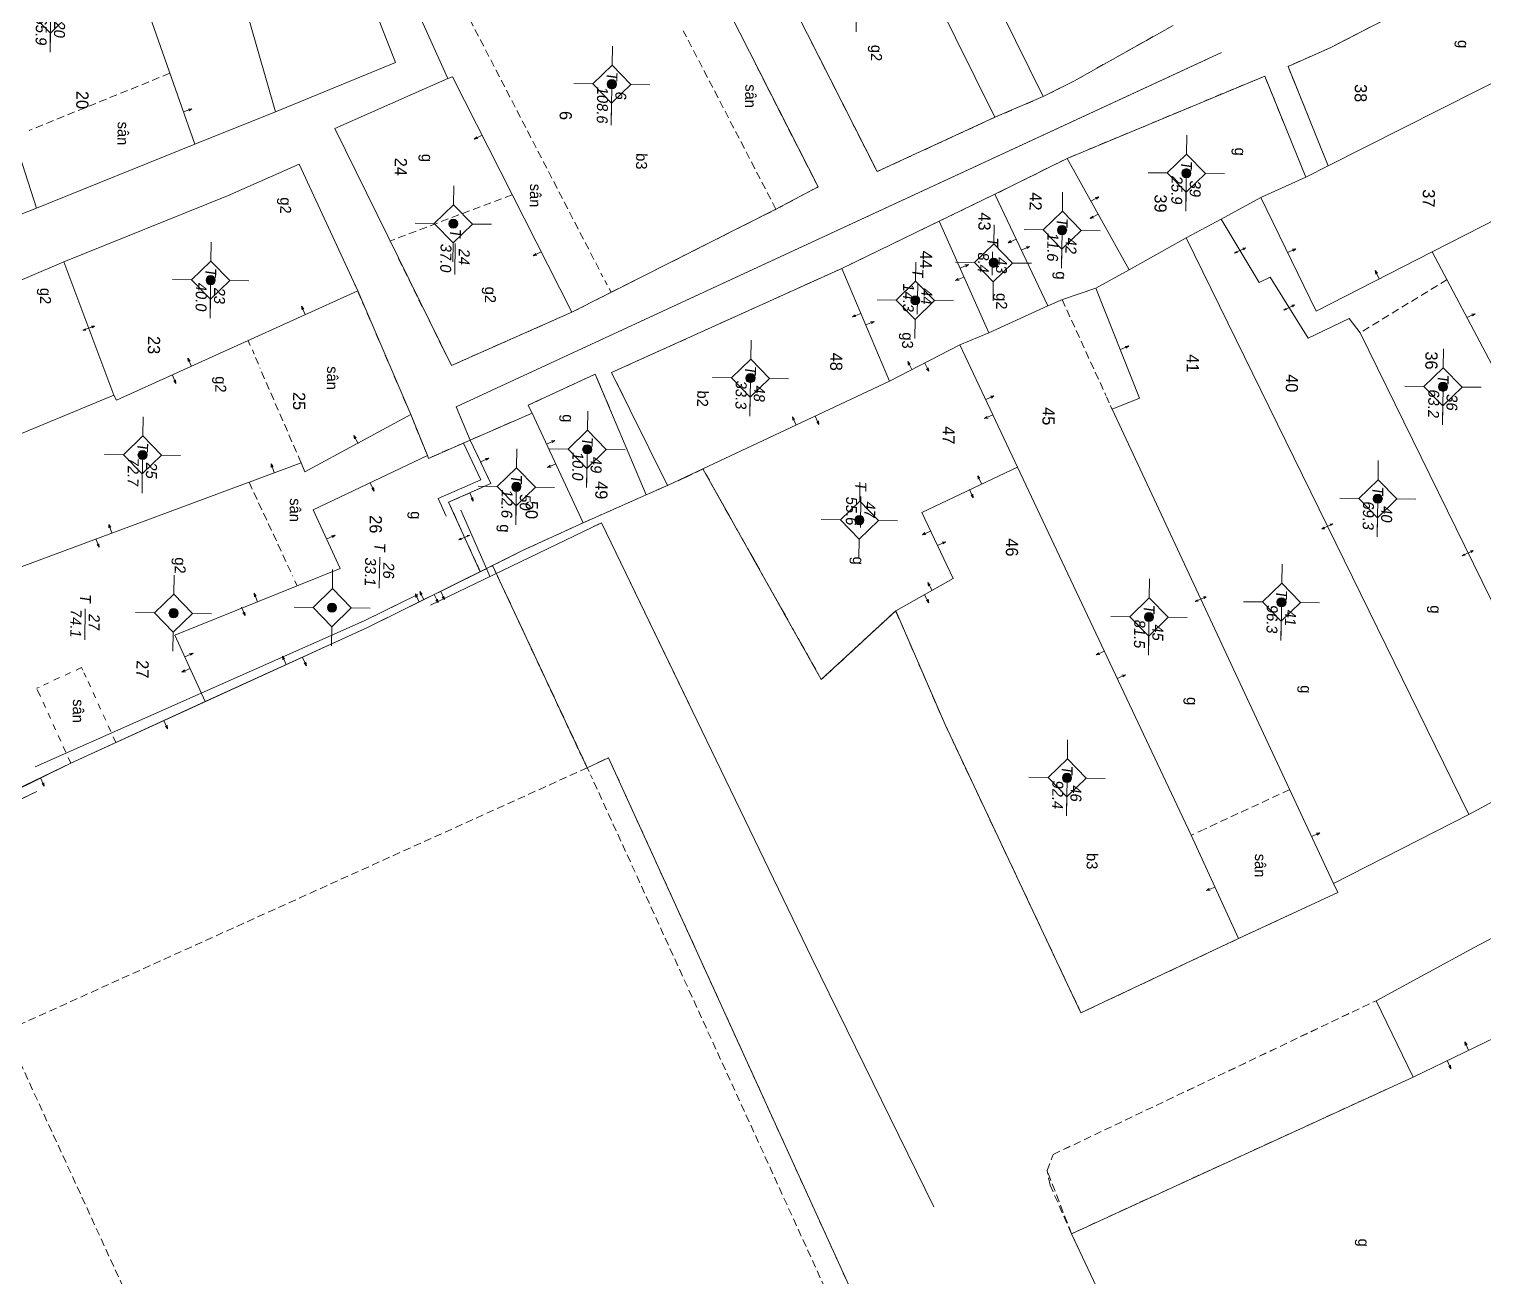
# Model space of a CAD drawing. Extents: x 601689 to 602595, y 1189742 to 1190763.
# Drawn here: x 602349.33 to 602397.07, y 1190110.62 to 1190151.57 of the extents above; entities that cross this region are included whole.
import ezdxf
from ezdxf.enums import TextEntityAlignment as Align

# ---------------------------------------------------------------- set-up
doc = ezdxf.new("R2010")
doc.units = 0
doc.header["$MEASUREMENT"] = 0
doc.linetypes.add('HIDDEN', pattern=[0.375, 0.25, -0.125])
for name, color, linetype in [('10', 250, 'Continuous'), ('11', 7, 'Continuous'), ('13', 7, 'Continuous'), ('14', 7, 'Continuous'), ('15', 7, 'Continuous'), ('16', 7, 'Continuous'), ('22', 7, 'Continuous'), ('53', 7, 'Continuous'), ('57', 7, 'Continuous')]:
    doc.layers.add(name, color=color, linetype=linetype)
doc.layers.get('0').off()
doc.styles.add('TXT', font='vnshx.shx')

# ---------------------------------------------------------------- blocks, each defined once
blk = doc.blocks.new('NH3R')
at = {"layer": '16', "color": 7, "linetype": 'Continuous', "lineweight": 0}
for p, q in [((0, 0), (0.297, -0.005)), ((0.297, -0.005), (0.186, 0.031)), ((0.297, -0.005), (0.189, -0.033))]:
    blk.add_line(p, q, dxfattribs=at)
blk = doc.blocks.new('NH3')
at = {"layer": '16', "color": 7, "linetype": 'Continuous', "lineweight": 0}
for p, q in [((-0.199, -0.002), (-0.113, 0.021)), ((0.197, -0.012), (0.107, 0.015)), ((-0.199, -0.002), (0.197, -0.012)), ((-0.199, -0.002), (-0.116, -0.035)), ((0.197, -0.012), (0.104, -0.027))]:
    blk.add_line(p, q, dxfattribs=at)
blk = doc.blocks.new('*M3119311931193119')
at = {"layer": '13', "color": 3, "linetype": 'Continuous', "lineweight": 0}
blk.add_line((602696.555, 1190062.548), (602697.575, 1190062.548), dxfattribs=at)
at = {"layer": '13', "color": 3, "linetype": 'Continuous', "lineweight": 0, "style": 'TXT', "oblique": 7.6055}
for s, p in [('36', (602696.705, 1190062.848)), ('63.2', (602696.555, 1190062.248))]:
    blk.add_text(s, height=0.36, dxfattribs=at).set_placement(p, align=Align.MIDDLE_LEFT)
blk.add_text('T', height=0.36, dxfattribs=at).set_placement((602696.358, 1190062.548), align=Align.MIDDLE_RIGHT)
blk = doc.blocks.new('*M3120312031203120')
at = {"layer": '13', "color": 3, "linetype": 'Continuous', "lineweight": 0}
blk.add_line((602700.259, 1190060.459), (602701.279, 1190060.459), dxfattribs=at)
at = {"layer": '13', "color": 3, "linetype": 'Continuous', "lineweight": 0, "style": 'TXT', "oblique": 7.6055}
for s, p in [('40', (602700.409, 1190060.759)), ('69.3', (602700.259, 1190060.159))]:
    blk.add_text(s, height=0.36, dxfattribs=at).set_placement(p, align=Align.MIDDLE_LEFT)
blk.add_text('T', height=0.36, dxfattribs=at).set_placement((602700.062, 1190060.459), align=Align.MIDDLE_RIGHT)
blk = doc.blocks.new('*M3121312131213121')
at = {"layer": '13', "color": 3, "linetype": 'Continuous', "lineweight": 0}
blk.add_line((602703.702, 1190057.35), (602704.722, 1190057.35), dxfattribs=at)
at = {"layer": '13', "color": 3, "linetype": 'Continuous', "lineweight": 0, "style": 'TXT', "oblique": 7.6055}
for s, p in [('41', (602703.852, 1190057.65)), ('96.3', (602703.702, 1190057.05))]:
    blk.add_text(s, height=0.36, dxfattribs=at).set_placement(p, align=Align.MIDDLE_LEFT)
blk.add_text('T', height=0.36, dxfattribs=at).set_placement((602703.505, 1190057.35), align=Align.MIDDLE_RIGHT)
blk = doc.blocks.new('*M3122312231223122')
at = {"layer": '13', "color": 3, "linetype": 'Continuous', "lineweight": 0}
blk.add_line((602689.671, 1190054.021), (602690.691, 1190054.021), dxfattribs=at)
at = {"layer": '13', "color": 3, "linetype": 'Continuous', "lineweight": 0, "style": 'TXT', "oblique": 7.6055}
for s, p in [('39', (602689.821, 1190054.321)), ('25.9', (602689.671, 1190053.721))]:
    blk.add_text(s, height=0.36, dxfattribs=at).set_placement(p, align=Align.MIDDLE_LEFT)
blk.add_text('T', height=0.36, dxfattribs=at).set_placement((602689.474, 1190054.021), align=Align.MIDDLE_RIGHT)
blk = doc.blocks.new('*M3123312331233123')
at = {"layer": '13', "color": 3, "linetype": 'Continuous', "lineweight": 0}
blk.add_line((602704.25, 1190053.008), (602705.27, 1190053.008), dxfattribs=at)
at = {"layer": '13', "color": 3, "linetype": 'Continuous', "lineweight": 0, "style": 'TXT', "oblique": 7.6055}
for s, p in [('45', (602704.4, 1190053.308)), ('81.5', (602704.25, 1190052.708))]:
    blk.add_text(s, height=0.36, dxfattribs=at).set_placement(p, align=Align.MIDDLE_LEFT)
blk.add_text('T', height=0.36, dxfattribs=at).set_placement((602704.053, 1190053.008), align=Align.MIDDLE_RIGHT)
blk = doc.blocks.new('*M3124312431243124')
at = {"layer": '13', "color": 3, "linetype": 'Continuous', "lineweight": 0}
blk.add_line((602709.566, 1190050.397), (602710.586, 1190050.397), dxfattribs=at)
at = {"layer": '13', "color": 3, "linetype": 'Continuous', "lineweight": 0, "style": 'TXT', "oblique": 7.6055}
for s, p in [('46', (602709.716, 1190050.697)), ('92.4', (602709.566, 1190050.097))]:
    blk.add_text(s, height=0.36, dxfattribs=at).set_placement(p, align=Align.MIDDLE_LEFT)
blk.add_text('T', height=0.36, dxfattribs=at).set_placement((602709.369, 1190050.397), align=Align.MIDDLE_RIGHT)
blk = doc.blocks.new('*M3125312531253125')
at = {"layer": '13', "color": 3, "linetype": 'Continuous', "lineweight": 0}
blk.add_line((602691.599, 1190049.973), (602692.619, 1190049.973), dxfattribs=at)
at = {"layer": '13', "color": 3, "linetype": 'Continuous', "lineweight": 0, "style": 'TXT', "oblique": 7.6055}
blk.add_text('T', height=0.36, dxfattribs=at).set_placement((602691.402, 1190049.973), align=Align.MIDDLE_RIGHT)
for s, p in [('42', (602691.749, 1190050.273)), ('11.6', (602691.599, 1190049.673))]:
    blk.add_text(s, height=0.36, dxfattribs=at).set_placement(p, align=Align.MIDDLE_LEFT)
blk = doc.blocks.new('*M3126312631263126')
at = {"layer": '13', "color": 3, "linetype": 'Continuous', "lineweight": 0}
blk.add_line((602692.701, 1190047.739), (602693.466, 1190047.739), dxfattribs=at)
at = {"layer": '13', "color": 3, "linetype": 'Continuous', "lineweight": 0, "style": 'TXT', "oblique": 7.6055}
blk.add_text('T', height=0.36, dxfattribs=at).set_placement((602692.504, 1190047.739), align=Align.MIDDLE_RIGHT)
for s, p in [('43', (602692.851, 1190048.039)), ('8.4', (602692.701, 1190047.439))]:
    blk.add_text(s, height=0.36, dxfattribs=at).set_placement(p, align=Align.MIDDLE_LEFT)
blk = doc.blocks.new('*M3127312731273127')
at = {"layer": '13', "color": 3, "linetype": 'Continuous', "lineweight": 0}
blk.add_line((602693.971, 1190045.189), (602694.991, 1190045.189), dxfattribs=at)
at = {"layer": '13', "color": 3, "linetype": 'Continuous', "lineweight": 0, "style": 'TXT', "oblique": 7.6055}
blk.add_text('T', height=0.36, dxfattribs=at).set_placement((602693.774, 1190045.189), align=Align.MIDDLE_RIGHT)
for s, p in [('44', (602694.121, 1190045.489)), ('14.3', (602693.971, 1190044.889))]:
    blk.add_text(s, height=0.36, dxfattribs=at).set_placement(p, align=Align.MIDDLE_LEFT)
blk = doc.blocks.new('*M3128312831283128')
at = {"layer": '13', "color": 3, "linetype": 'Continuous', "lineweight": 0}
blk.add_line((602701.211, 1190043.459), (602702.231, 1190043.459), dxfattribs=at)
at = {"layer": '13', "color": 3, "linetype": 'Continuous', "lineweight": 0, "style": 'TXT', "oblique": 7.6055}
for s, p in [('47', (602701.361, 1190043.759)), ('55.6', (602701.211, 1190043.159))]:
    blk.add_text(s, height=0.36, dxfattribs=at).set_placement(p, align=Align.MIDDLE_LEFT)
blk.add_text('T', height=0.36, dxfattribs=at).set_placement((602701.014, 1190043.459), align=Align.MIDDLE_RIGHT)
blk = doc.blocks.new('*M3129312931293129')
at = {"layer": '13', "color": 3, "linetype": 'Continuous', "lineweight": 0}
blk.add_line((602696.601, 1190039.817), (602697.621, 1190039.817), dxfattribs=at)
at = {"layer": '13', "color": 3, "linetype": 'Continuous', "lineweight": 0, "style": 'TXT', "oblique": 7.6055}
for s, p in [('48', (602696.751, 1190040.117)), ('33.3', (602696.601, 1190039.517))]:
    blk.add_text(s, height=0.36, dxfattribs=at).set_placement(p, align=Align.MIDDLE_LEFT)
blk.add_text('T', height=0.36, dxfattribs=at).set_placement((602696.404, 1190039.817), align=Align.MIDDLE_RIGHT)
blk = doc.blocks.new('*M3130313031303130')
at = {"layer": '13', "color": 3, "linetype": 'Continuous', "lineweight": 0}
blk.add_line((602699.016, 1190034.494), (602700.036, 1190034.494), dxfattribs=at)
at = {"layer": '13', "color": 3, "linetype": 'Continuous', "lineweight": 0, "style": 'TXT', "oblique": 7.6055}
for s, p in [('49', (602699.166, 1190034.794)), ('10.0', (602699.016, 1190034.194))]:
    blk.add_text(s, height=0.36, dxfattribs=at).set_placement(p, align=Align.MIDDLE_LEFT)
blk.add_text('T', height=0.36, dxfattribs=at).set_placement((602698.819, 1190034.494), align=Align.MIDDLE_RIGHT)
blk = doc.blocks.new('*M3131313131313131')
at = {"layer": '13', "color": 3, "linetype": 'Continuous', "lineweight": 0}
blk.add_line((602700.28, 1190032.186), (602701.3, 1190032.186), dxfattribs=at)
at = {"layer": '13', "color": 3, "linetype": 'Continuous', "lineweight": 0, "style": 'TXT', "oblique": 7.6055}
for s, p in [('50', (602700.43, 1190032.486)), ('12.6', (602700.28, 1190031.886))]:
    blk.add_text(s, height=0.36, dxfattribs=at).set_placement(p, align=Align.MIDDLE_LEFT)
blk.add_text('T', height=0.36, dxfattribs=at).set_placement((602700.083, 1190032.186), align=Align.MIDDLE_RIGHT)
blk = doc.blocks.new('Q')
at = {"color": 7, "linetype": 'Continuous', "lineweight": 0, "style": 'TXT'}
for s, height, p in [('%%167o v%%207 th%%184ng 10 n%%168m 2001 %%174%%213n th%%184ng 5 n%%168m 2002', 0.5, (0, 5.4)), ('Ki%%211m tra th%%184ng      n%%168m', 0.5, (21, 5.4)), ('C%%172 quan %%174o v%%207: X%%221 nghi%%214p PTCN Tr%%190c %%174%%222a - B%%182n %%174%%229 ', 0.5, (0, 4.4)), ('C%%172 quan ki%%211m tra: C%%171ng ty XNK v%%181 t%%173 v%%202n d%%222ch v%%244 %%167o %%174%%185c B%%182n %%174%%229', 0.499998, (21, 4.4))]:
    blk.add_text(s, height=height, dxfattribs=at).set_placement(p)
blk = doc.blocks.new('CENTRD')
at = {"layer": '11', "linetype": 'Continuous', "lineweight": 0}
h = blk.add_hatch(color=2, dxfattribs=at)
edge = h.paths.add_edge_path()
edge.add_arc((0, 0), 0.15, 0, 360)
at = {"layer": '11', "color": 2, "linetype": 'Continuous', "lineweight": 0}
for p, q in [((0, 1.25), (0, 0.625)), ((0, 0.625), (-0.625, 0)), ((0.625, 0), (0, 0.625)), ((-0.625, 0), (-1.25, 0)), ((-0.625, 0), (0, -0.625)), ((0, -0.625), (0.625, 0)), ((1.25, 0), (0.625, 0)), ((0, -0.625), (0, -1.25))]:
    blk.add_line(p, q, dxfattribs=at)
blk.add_circle((0, 0), 0.15, dxfattribs=at)
blk = doc.blocks.new('B')
at = {"color": 7, "linetype": 'Continuous', "lineweight": 0}
for p, q in [((0.8, 2.62), (0.801, 5.6)), ((0.62, 2.441), (0.96, 2.78)), ((0.62, -0.969), (0.96, -0.63)), ((0.8, -4.05), (0.8, -0.81))]:
    blk.add_line(p, q, dxfattribs=at)
for points in [[(0.801, 5.6), (0.53, 5.331), (0.8, 10.21), (1.04, 4.83), (0.801, 5.6)], [(0.8, -4.05), (0.531, -4.309), (0.53, -9.429)], [(0.8, -4.05), (1.04, -4.569), (1.04, -10.289)], [(0.53, -7.289), (0.8, -6.95), (1.04, -8.139)]]:
    blk.add_lwpolyline(points, dxfattribs=at)
for points in [[(0.801, 5.6), (0.8, 10.21), (1.04, 4.83)], [(0.8, -4.05), (0.8, -6.95), (1.04, -4.569), (1.04, -8.139)]]:
    blk.add_solid(points, dxfattribs=at)
at = {"color": 7, "linetype": 'Continuous', "lineweight": 0, "style": 'TXT'}
blk.add_text('B', height=1.815, rotation=360, dxfattribs=at).set_placement((0, 0))
blk = doc.blocks.new('*M3172317231723172')
at = {"layer": '13', "color": 3, "linetype": 'Continuous', "lineweight": 0}
blk.add_line((602687.022, 1190035.129), (602688.297, 1190035.129), dxfattribs=at)
at = {"layer": '13', "color": 3, "linetype": 'Continuous', "lineweight": 0, "style": 'TXT', "oblique": 7.6055}
for s, p in [('6', (602687.172, 1190035.429)), ('108.6', (602687.022, 1190034.829))]:
    blk.add_text(s, height=0.36, dxfattribs=at).set_placement(p, align=Align.MIDDLE_LEFT)
blk.add_text('T', height=0.36, dxfattribs=at).set_placement((602686.825, 1190035.129), align=Align.MIDDLE_RIGHT)
blk = doc.blocks.new('*M3177317731773177')
at = {"layer": '13', "color": 3, "linetype": 'Continuous', "lineweight": 0}
blk.add_line((602691.678, 1190029.993), (602692.698, 1190029.993), dxfattribs=at)
at = {"layer": '13', "color": 3, "linetype": 'Continuous', "lineweight": 0, "style": 'TXT', "oblique": 7.6055}
blk.add_text('T', height=0.36, dxfattribs=at).set_placement((602691.481, 1190029.993), align=Align.MIDDLE_RIGHT)
for s, p in [('24', (602691.828, 1190030.293)), ('37.0', (602691.678, 1190029.693))]:
    blk.add_text(s, height=0.36, dxfattribs=at).set_placement(p, align=Align.MIDDLE_LEFT)
blk = doc.blocks.new('*M3182318231823182')
at = {"layer": '13', "color": 3, "linetype": 'Continuous', "lineweight": 0}
blk.add_line((602704.332, 1190026.197), (602705.352, 1190026.197), dxfattribs=at)
at = {"layer": '13', "color": 3, "linetype": 'Continuous', "lineweight": 0, "style": 'TXT', "oblique": 7.6055}
blk.add_text('T', height=0.36, dxfattribs=at).set_placement((602704.135, 1190026.197), align=Align.MIDDLE_RIGHT)
for s, p in [('26', (602704.482, 1190026.497)), ('33.1', (602704.332, 1190025.897))]:
    blk.add_text(s, height=0.36, dxfattribs=at).set_placement(p, align=Align.MIDDLE_LEFT)
blk = doc.blocks.new('*M3187318731873187')
at = {"layer": '13', "color": 3, "linetype": 'Continuous', "lineweight": 0}
blk.add_line((602693.646, 1190022.055), (602694.666, 1190022.055), dxfattribs=at)
at = {"layer": '13', "color": 3, "linetype": 'Continuous', "lineweight": 0, "style": 'TXT', "oblique": 7.6055}
for s, p in [('23', (602693.796, 1190022.355)), ('40.0', (602693.646, 1190021.755))]:
    blk.add_text(s, height=0.36, dxfattribs=at).set_placement(p, align=Align.MIDDLE_LEFT)
blk.add_text('T', height=0.36, dxfattribs=at).set_placement((602693.449, 1190022.055), align=Align.MIDDLE_RIGHT)
blk = doc.blocks.new('*M3188318831883188')
at = {"layer": '13', "color": 3, "linetype": 'Continuous', "lineweight": 0}
blk.add_line((602704.587, 1190020.997), (602705.607, 1190020.997), dxfattribs=at)
at = {"layer": '13', "color": 3, "linetype": 'Continuous', "lineweight": 0, "style": 'TXT', "oblique": 7.6055}
blk.add_text('T', height=0.36, dxfattribs=at).set_placement((602704.39, 1190020.997), align=Align.MIDDLE_RIGHT)
for s, p in [('27', (602704.737, 1190021.297)), ('74.1', (602704.587, 1190020.697))]:
    blk.add_text(s, height=0.36, dxfattribs=at).set_placement(p, align=Align.MIDDLE_LEFT)
blk = doc.blocks.new('*M3191319131913191')
at = {"layer": '13', "color": 3, "linetype": 'Continuous', "lineweight": 0}
blk.add_line((602699.412, 1190019.905), (602700.432, 1190019.905), dxfattribs=at)
at = {"layer": '13', "color": 3, "linetype": 'Continuous', "lineweight": 0, "style": 'TXT', "oblique": 7.6055}
blk.add_text('T', height=0.36, dxfattribs=at).set_placement((602699.215, 1190019.905), align=Align.MIDDLE_RIGHT)
for s, p in [('25', (602699.562, 1190020.205)), ('72.7', (602699.412, 1190019.605))]:
    blk.add_text(s, height=0.36, dxfattribs=at).set_placement(p, align=Align.MIDDLE_LEFT)
blk = doc.blocks.new('*M3195319531953195')
at = {"layer": '13', "color": 3, "linetype": 'Continuous', "lineweight": 0}
blk.add_line((602684.989, 1190016.678), (602686.009, 1190016.678), dxfattribs=at)
at = {"layer": '13', "color": 3, "linetype": 'Continuous', "lineweight": 0, "style": 'TXT', "oblique": 7.6055}
blk.add_text('T', height=0.36, dxfattribs=at).set_placement((602684.792, 1190016.678), align=Align.MIDDLE_RIGHT)
for s, p in [('20', (602685.139, 1190016.978)), ('65.9', (602684.989, 1190016.378))]:
    blk.add_text(s, height=0.36, dxfattribs=at).set_placement(p, align=Align.MIDDLE_LEFT)

msp = doc.modelspace()

# ---------------------------------------------------------------- linework, layer by layer
at = {"layer": '10', "color": 7, "linetype": 'Continuous', "lineweight": 0}
for p, q in [((602354.768, 1190147.797), (602350.966, 1190158.58)), ((602381.022, 1190148.677), (602376.799, 1190157.236)), ((602391.96, 1190147.077), (602407.398, 1190154.885)), ((602409.512, 1190151.476), (602395.381, 1190144.26)), ((602382.611, 1190149.356), (602381.022, 1190148.677)), ((602354.768, 1190147.797), (602357.413, 1190148.851)), ((602349.569, 1190145.688), (602354.768, 1190147.797)), ((602383.394, 1190147.324), (602381.027, 1190146.147)), ((602385.434, 1190143.666), (602383.394, 1190147.324)), ((602391.96, 1190147.077), (602391.225, 1190146.707)), ((602389.756, 1190146.038), (602391.225, 1190146.707)), ((602381.027, 1190146.147), (602379.195, 1190145.262)), ((602381.027, 1190146.147), (602382.767, 1190142.483)), ((602346.694, 1190144.578), (602349.569, 1190145.688)), ((602388.446, 1190145.336), (602389.756, 1190146.038)), ((602379.195, 1190145.262), (602376.003, 1190143.716)), ((602380.824, 1190141.6), (602379.195, 1190145.262)), ((602387.298, 1190144.721), (602388.446, 1190145.336)), ((602385.434, 1190143.666), (602387.298, 1190144.721)), ((602396.578, 1190125.792), (602387.298, 1190144.721)), ((602395.381, 1190144.26), (602397.331, 1190140.563)), ((602350.465, 1190143.926), (602352.106, 1190139.554)), ((602376.003, 1190143.716), (602377.563, 1190140.014)), ((602384.335, 1190143.071), (602385.434, 1190143.666)), ((602361.857, 1190138.92), (602360.113, 1190142.974)), ((602380.824, 1190141.6), (602382.767, 1190142.483)), ((602379.879, 1190141.203), (602380.824, 1190141.6)), ((602377.563, 1190140.014), (602379.879, 1190141.203)), ((602379.879, 1190141.203), (602381.764, 1190137.197)), ((602371.443, 1190137.138), (602377.563, 1190140.014)), ((602352.106, 1190139.554), (602344.25, 1190136.301)), ((602365.837, 1190138.965), (602367.518, 1190135.371)), ((602362.399, 1190137.572), (602361.857, 1190138.92)), ((602370.285, 1190136.593), (602371.443, 1190137.138)), ((602369.581, 1190136.284), (602370.285, 1190136.593)), ((602367.518, 1190135.371), (602369.581, 1190136.284)), ((602399.884, 1190127.598), (602396.578, 1190125.792)), ((602396.578, 1190125.792), (602392.137, 1190123.534)), ((602398.395, 1190118.947), (602394.75, 1190117.177))]:
    msp.add_line(p, q, dxfattribs=at)
for points in [[(602352.394, 1190162.031), (602356.062, 1190163.401), (602357.334, 1190160.613), (602357.594, 1190159.839), (602357.403, 1190159.772), (602360.177, 1190152.064), (602360.66, 1190152.237), (602361.355, 1190150.467), (602357.413, 1190148.851)], [(602353.249, 1190159.499), (602353.674, 1190158.433), (602354.588, 1190158.691), (602357.413, 1190148.851)], [(602345.332, 1190158.287), (602346.308, 1190155.834), (602349.569, 1190145.688)], [(602376.799, 1190157.236), (602377.907, 1190157.76), (602379.475, 1190154.729), (602379.877, 1190154.903), (602382.611, 1190149.356)], [(602391.96, 1190147.077), (602390.645, 1190150.345), (602392.053, 1190150.966), (602403.999, 1190157.132), (602405.449, 1190157.833), (602407.398, 1190154.885)], [(602381.022, 1190148.677), (602377.157, 1190146.89), (602372.961, 1190155.188), (602371.958, 1190157.242), (602372.623, 1190157.523)], [(602367.144, 1190142.278), (602373.84, 1190145.656), (602375.22, 1190146.387), (602372.007, 1190152.721), (602371.541, 1190153.748), (602370.281, 1190155.954), (602369.667, 1190155.623), (602368.963, 1190156.853), (602362.576, 1190153.4), (602361.69, 1190153.013), (602363.069, 1190149.944)], [(602386.873, 1190151.687), (602383.618, 1190149.861), (602382.611, 1190149.356)], [(602367.144, 1190142.278), (602363.189, 1190140.532), (602359.365, 1190148.304), (602363.069, 1190149.944)], [(602363.069, 1190149.944), (602363.229, 1190150.001), (602367.144, 1190142.278)], [(602391.225, 1190146.707), (602389.881, 1190150.026), (602383.394, 1190147.324)], [(602350.465, 1190143.926), (602355.845, 1190146.092), (602358.189, 1190147.13), (602360.113, 1190142.974)], [(602395.381, 1190144.26), (602391.565, 1190142.312), (602389.756, 1190146.038)], [(602388.446, 1190145.336), (602389.698, 1190143.258), (602390.06, 1190143.423), (602391.303, 1190141.426), (602392.651, 1190142.067), (602393.016, 1190141.602), (602399.884, 1190127.598)], [(602350.465, 1190143.926), (602342.498, 1190140.525), (602344.25, 1190136.301)], [(602376.003, 1190143.716), (602368.446, 1190140.299), (602370.285, 1190136.593)], [(602352.106, 1190139.554), (602352.203, 1190139.392), (602360.113, 1190142.974)], [(602382.767, 1190142.483), (602383.239, 1190142.697), (602384.335, 1190143.071)], [(602392.137, 1190123.534), (602384.87, 1190139.094), (602385.776, 1190139.462), (602384.335, 1190143.071)], [(602369.581, 1190136.284), (602367.905, 1190140.246), (602365.711, 1190139.227), (602365.837, 1190138.965)], [(602365.837, 1190138.965), (602363.805, 1190138.083), (602364.486, 1190136.654), (602363.098, 1190136.043), (602364.137, 1190133.758)], [(602361.857, 1190138.92), (602358.381, 1190137.037), (602358.255, 1190137.339), (602345.822, 1190132.719)], [(602362.399, 1190137.572), (602362.438, 1190137.481), (602363.805, 1190138.083), (602364.486, 1190136.654), (602363.098, 1190136.043), (602364.137, 1190133.758), (602360.431, 1190131.929), (602355.108, 1190129.502)], [(602355.108, 1190129.502), (602354.107, 1190131.676), (602359.538, 1190133.871), (602358.654, 1190135.793), (602362.399, 1190137.572)], [(602377.77, 1190132.481), (602375.328, 1190130.224), (602371.443, 1190137.138)], [(602377.77, 1190132.481), (602379.654, 1190133.535), (602378.623, 1190135.709), (602381.764, 1190137.197)], [(602381.764, 1190137.197), (602387.469, 1190125.118), (602389.023, 1190121.726)], [(602364.137, 1190133.758), (602364.54, 1190133.963), (602365.526, 1190134.459), (602367.518, 1190135.371)], [(602330.547, 1190117.927), (602331.494, 1190118.415), (602341.066, 1190122.844), (602350.7, 1190127.482), (602360.431, 1190131.929), (602364.54, 1190133.963), (602367.649, 1190127.33), (602368.343, 1190127.66), (602388.284, 1190083.904), (602390.137, 1190084.809), (602396.922, 1190069.935), (602423.554, 1190047.989), (602396.406, 1190034.47), (602384.217, 1190028.737), (602376.019, 1190024.509)], [(602364.137, 1190133.758), (602360.431, 1190131.929), (602359.667, 1190131.579)], [(602389.023, 1190121.726), (602383.849, 1190119.287), (602379.379, 1190128.769), (602377.77, 1190132.481)], [(602348.685, 1190126.49), (602350.7, 1190127.482), (602355.108, 1190129.502)], [(602406.087, 1190126.352), (602396.759, 1190121.43), (602393.534, 1190119.684), (602394.75, 1190117.177)], [(602392.137, 1190123.534), (602392.284, 1190123.242), (602389.023, 1190121.726)], [(602394.75, 1190117.177), (602383.539, 1190112.04), (602387.66, 1190103.284), (602392.311, 1190093.179), (602407.359, 1190100.243), (602402.515, 1190110.141), (602398.395, 1190118.947)]]:
    msp.add_lwpolyline(points, dxfattribs=at)
at = {"layer": '14', "color": 6, "linetype": 'HIDDEN', "lineweight": 0}
for p, q in [((602362.928, 1190153.556), (602368.16, 1190143.443)), ((602373.84, 1190145.656), (602370.8, 1190151.507)), ((602353.95, 1190150.119), (602349.334, 1190148.242)), ((602365.186, 1190146.134), (602361.336, 1190144.677)), ((602361.336, 1190144.677), (602361.165, 1190144.61)), ((602368.228, 1190143.322), (602368.306, 1190143.172)), ((602395.869, 1190143.354), (602393.016, 1190141.602)), ((602368.364, 1190143.051), (602368.432, 1190142.93)), ((602383.229, 1190142.697), (602384.667, 1190139.547)), ((602356.588, 1190141.182), (602356.52, 1190141.343)), ((602356.714, 1190140.9), (602356.656, 1190141.041)), ((602356.86, 1190140.568), (602356.733, 1190140.85)), ((602358.255, 1190137.339), (602356.898, 1190140.457)), ((602384.686, 1190139.497), (602384.773, 1190139.305)), ((602384.812, 1190139.215), (602384.87, 1190139.094)), ((602356.547, 1190136.702), (602357.984, 1190133.613)), ((602358.052, 1190133.462), (602358.129, 1190133.301)), ((602350.69, 1190130.452), (602350.509, 1190130.365)), ((602351.053, 1190130.617), (602350.871, 1190130.53)), ((602351.091, 1190130.536), (602351.053, 1190130.617)), ((602351.198, 1190130.305), (602351.13, 1190130.446)), ((602349.664, 1190129.966), (602349.574, 1190129.937)), ((602349.7, 1190129.666), (602349.574, 1190129.937)), ((602349.965, 1190130.112), (602349.805, 1190130.044)), ((602350.328, 1190130.287), (602350.146, 1190130.2)), ((602351.343, 1190129.984), (602351.266, 1190130.164)), ((602349.864, 1190129.303), (602349.787, 1190129.484)), ((602351.509, 1190129.621), (602351.432, 1190129.802)), ((602351.674, 1190129.249), (602351.596, 1190129.43)), ((602350.029, 1190128.942), (602349.952, 1190129.122)), ((602351.849, 1190128.886), (602351.761, 1190129.068)), ((602350.195, 1190128.569), (602350.117, 1190128.75)), ((602352.014, 1190128.524), (602351.926, 1190128.705)), ((602350.37, 1190128.207), (602350.282, 1190128.388)), ((602350.534, 1190127.844), (602350.447, 1190128.026)), ((602352.179, 1190128.161), (602352.092, 1190128.343)), ((602350.7, 1190127.482), (602350.612, 1190127.663)), ((602367.649, 1190127.33), (602348.559, 1190118.691)), ((602367.707, 1190127.209), (602367.649, 1190127.33)), ((602387.611, 1190083.653), (602367.755, 1190127.098)), ((602390.7, 1190126.613), (602387.871, 1190125.302)), ((602387.559, 1190125.156), (602387.469, 1190125.118)), ((602387.841, 1190125.282), (602387.69, 1190125.214)), ((602348.559, 1190118.691), (602358.561, 1190096.912))]:
    msp.add_line(p, q, dxfattribs=at)
at = {"layer": '22', "color": 7, "linetype": 'HIDDEN', "lineweight": 0}
for p, q in [((602375.22, 1190146.387), (602373.166, 1190150.425)), ((602389.881, 1190150.026), (602383.394, 1190147.324)), ((602389.881, 1190150.026), (602390.519, 1190148.457)), ((602383.394, 1190147.324), (602381.027, 1190146.147)), ((602373.84, 1190145.656), (602375.22, 1190146.387)), ((602381.027, 1190146.147), (602379.195, 1190145.262)), ((602368.432, 1190142.93), (602373.84, 1190145.656)), ((602379.195, 1190145.262), (602376.003, 1190143.716)), ((602361.457, 1190144.025), (602363.189, 1190140.532)), ((602360.113, 1190142.974), (602359.976, 1190143.266)), ((602376.003, 1190143.716), (602368.446, 1190140.299)), ((602361.857, 1190138.92), (602360.113, 1190142.974)), ((602367.144, 1190142.278), (602368.432, 1190142.93)), ((602363.189, 1190140.532), (602367.144, 1190142.278)), ((602367.905, 1190140.246), (602365.711, 1190139.227)), ((602367.983, 1190140.075), (602367.905, 1190140.246)), ((602367.983, 1190140.075), (602368.448, 1190138.979)), ((602368.991, 1190139.201), (602368.446, 1190140.299)), ((602366.144, 1190139.431), (602365.711, 1190139.227)), ((602365.837, 1190138.965), (602363.805, 1190138.083)), ((602365.837, 1190138.965), (602363.805, 1190138.083)), ((602365.711, 1190139.227), (602365.837, 1190138.965)), ((602365.711, 1190139.227), (602365.837, 1190138.965)), ((602362.399, 1190137.572), (602361.857, 1190138.92)), ((602363.805, 1190138.083), (602362.438, 1190137.481)), ((602363.805, 1190138.083), (602364.486, 1190136.654)), ((602362.438, 1190137.481), (602362.399, 1190137.572)), ((602370.869, 1190136.856), (602371.443, 1190137.138)), ((602375.328, 1190130.224), (602371.443, 1190137.138)), ((602364.486, 1190136.654), (602363.098, 1190136.043)), ((602369.581, 1190136.284), (602370.869, 1190136.856)), ((602367.518, 1190135.371), (602369.581, 1190136.284)), ((602363.098, 1190136.043), (602364.137, 1190133.758)), ((602365.526, 1190134.459), (602367.518, 1190135.371)), ((602364.54, 1190133.963), (602365.526, 1190134.459)), ((602364.54, 1190133.963), (602367.649, 1190127.33)), ((602364.54, 1190133.963), (602367.453, 1190127.723)), ((602375.328, 1190130.224), (602377.77, 1190132.481)), ((602379.379, 1190128.769), (602377.77, 1190132.481)), ((602383.849, 1190119.287), (602379.379, 1190128.769)), ((602367.649, 1190127.33), (602368.343, 1190127.66)), ((602388.284, 1190083.904), (602368.343, 1190127.66)), ((602391.116, 1190122.697), (602389.023, 1190121.726)), ((602389.023, 1190121.726), (602383.849, 1190119.287)), ((602382.935, 1190114.639), (602393.534, 1190119.684)), ((602382.935, 1190114.639), (602392.689, 1190119.285)), ((602393.855, 1190116.769), (602383.539, 1190112.04)), ((602382.738, 1190114.112), (602382.935, 1190114.639)), ((602382.738, 1190114.112), (602382.935, 1190114.639)), ((602383.539, 1190112.04), (602382.738, 1190114.112)), ((602382.841, 1190113.631), (602382.738, 1190114.112)), ((602383.539, 1190112.04), (602382.841, 1190113.631)), ((602383.539, 1190112.04), (602387.66, 1190103.284))]:
    msp.add_line(p, q, dxfattribs=at)
for points in [[(602405.449, 1190157.833), (602403.999, 1190157.132), (602392.053, 1190150.966), (602390.645, 1190150.345), (602391.312, 1190148.696)], [(602386.873, 1190151.687), (602383.618, 1190149.861), (602382.611, 1190149.356), (602381.052, 1190148.686)], [(602381.052, 1190148.686), (602380.992, 1190148.657), (602377.157, 1190146.89), (602374.995, 1190151.16)], [(602364.137, 1190133.758), (602364.54, 1190133.963), (602365.526, 1190134.459), (602367.518, 1190135.371), (602369.581, 1190136.284), (602370.285, 1190136.593), (602370.869, 1190136.856), (602371.443, 1190137.138), (602374.762, 1190131.232)]]:
    msp.add_lwpolyline(points, dxfattribs=at)
at = {"layer": '57', "color": 172, "linetype": 'Continuous', "lineweight": 0}
for p, q in [((602363.494, 1190135.787), (602364.338, 1190133.865)), ((602363.494, 1190135.787), (602364.338, 1190133.865)), ((602363.494, 1190135.787), (602364.338, 1190133.865)), ((602362.502, 1190132.67), (602368.118, 1190135.364)), ((602362.502, 1190132.67), (602368.118, 1190135.364)), ((602362.502, 1190132.67), (602368.118, 1190135.364)), ((602368.118, 1190135.364), (602370.987, 1190129.413)), ((602364.338, 1190133.865), (602364.454, 1190133.604)), ((602364.338, 1190133.865), (602364.454, 1190133.604)), ((602364.338, 1190133.865), (602364.454, 1190133.604)), ((602362.086, 1190133.016), (602360.324, 1190132.151)), ((602360.324, 1190132.151), (602349.528, 1190127.358)), ((602341.605, 1190122.766), (602349.586, 1190126.547))]:
    msp.add_line(p, q, dxfattribs=at)
for points in [[(602388.462, 1190150.795), (602363.34, 1190139.169), (602363.805, 1190138.083)], [(602387.968, 1190150.572), (602363.34, 1190139.169), (602363.805, 1190138.083)], [(602365.705, 1190140.267), (602363.34, 1190139.169), (602363.805, 1190138.083)], [(602363.584, 1190137.976), (602364.157, 1190136.778), (602362.759, 1190136.167), (602363.021, 1190135.584)], [(602363.584, 1190137.976), (602364.157, 1190136.778), (602362.759, 1190136.167), (602363.021, 1190135.584)], [(602363.584, 1190137.976), (602364.157, 1190136.778), (602362.759, 1190136.167), (602363.021, 1190135.584)], [(602367.857, 1190135.247), (602368.118, 1190135.364)], [(602368.118, 1190135.364), (602375.013, 1190121.078), (602379.022, 1190112.923)], [(602368.118, 1190135.364), (602375.013, 1190121.078), (602379.022, 1190112.923)], [(602349.528, 1190127.358), (602360.324, 1190132.151), (602361.724, 1190132.841)], [(602362.086, 1190133.016), (602360.324, 1190132.151), (602359.56, 1190131.811)], [(602349.586, 1190126.547), (602341.605, 1190122.766), (602341.161, 1190122.543), (602337.114, 1190120.518)]]:
    msp.add_lwpolyline(points, dxfattribs=at)

# ---------------------------------------------------------------- block references
at = {"color": 7, "linetype": 'Continuous', "lineweight": 0}
for name, p, rotation in [('Q', (602348.608, 1190173.35), 269.1680420500809), ('B', (602395.099, 1190125.843), 269.214199256255)]:
    msp.add_blockref(name, p, dxfattribs=dict(at, rotation=rotation))
at = {"layer": '11', "color": 2, "linetype": 'Continuous', "lineweight": 0, "rotation": 269.1680420500809}
for p in [(602376.486, 1190152.729), (602350.036, 1190152.062), (602368.455, 1190149.761), (602387.307, 1190146.838), (602363.252, 1190145.18), (602383.231, 1190144.969), (602380.982, 1190143.9), (602355.287, 1190143.328), (602378.413, 1190142.667), (602373.004, 1190140.115), (602395.733, 1190139.831), (602367.646, 1190137.778), (602353.053, 1190137.594), (602365.32, 1190136.547), (602393.591, 1190136.158), (602376.579, 1190135.453), (602359.273, 1190132.583), (602390.432, 1190132.76), (602354.07, 1190132.403), (602386.082, 1190132.276), (602383.394, 1190126.998)]:
    msp.add_blockref('CENTRD', p, dxfattribs=at)
at = {"layer": '13', "color": 3, "linetype": 'Continuous', "lineweight": 0, "rotation": 269.1680420500809}
for name, p in [('*M3195319531953195', (-578790.27, 1810052.359)), ('*M3172317231723172', (-578790.27, 1810052.359)), ('*M3122312231223122', (-578790.27, 1810052.359)), ('*M3125312531253125', (-578790.27, 1810052.359)), ('*M3177317731773177', (-578790.207, 1810051.785)), ('*M3126312631263126', (-578790.299, 1810052.788)), ('*M3187318731873187', (-578790.27, 1810052.359)), ('*M3127312731273127', (-578790.188, 1810053.002)), ('*M3129312931293129', (-578790.27, 1810052.359)), ('*M3119311931193119', (-578790.27, 1810052.359)), ('*M3130313031303130', (-578790.27, 1810052.359)), ('*M3191319131913191', (-578790.27, 1810052.359)), ('*M3131313131313131', (-578790.27, 1810052.359)), ('*M3128312831283128', (-578790.222, 1810053.217)), ('*M3120312031203120', (-578790.27, 1810052.359)), ('*M3182318231823182', (-578788.705, 1810054.089)), ('*M3188318831883188', (-578793.166, 1810052.58)), ('*M3121312131213121', (-578790.27, 1810052.359)), ('*M3123312331233123', (-578790.27, 1810052.359)), ('*M3124312431243124', (-578790.27, 1810052.359))]:
    msp.add_blockref(name, p, dxfattribs=at)
at = {"layer": '16', "color": 7, "linetype": 'Continuous', "lineweight": 0}
for name, p, xscale, yscale, rotation in [('NH3R', (602354.393, 1190148.852), 1.000002915642137, 1.000002915642137, 19.41287706685858), ('NH3R', (602364.203, 1190148.088), 1.000001499086944, 1.000001499086944, 207.3903005449704), ('NH3R', (602381.727, 1190144.677), 1.000002306493509, 1.000002306493509, 205.3975679071289), ('NH3R', (602366.14, 1190144.261), 1.000001499086944, 1.000001499086944, 207.3903005449704), ('NH3R', (602381.892, 1190144.315), 1.000002306493509, 1.000002306493509, 25.39756790712892), ('NH3', (602389.072, 1190144.296), 1.000001378989634, 1.000001378989634, 207.3010151126974), ('NH3R', (602358.392, 1190142.198), 1.000001846487603, 1.000001846487603, 114.3593673118423), ('NH3', (602390.686, 1190142.425), 1.000001378989634, 1.000001378989634, 207.3010151126974), ('NH3R', (602376.623, 1190142.237), 0.9999981159194986, 0.9999981159194986, 202.8490109680134), ('NH3R', (602376.788, 1190141.865), 0.9999981159194986, 0.9999981159194986, 22.84901096801336), ('NH3R', (602396.512, 1190142.104), 0.9999984776437144, 0.9999984776437144, 25.02766219375811), ('NH3R', (602385.148, 1190141.05), 0.9999984776437144, 0.9999984776437144, 25.02766219375811), ('NH3R', (602354.658, 1190140.499), 1.000001846487603, 1.000001846487603, 114.3593673118423), ('NH3R', (602378.298, 1190140.394), 0.9999989858983802, 0.9999989858983802, 117.1635164876064), ('NH3R', (602378.721, 1190140.608), 0.9999989858983804, 0.9999989858983804, 297.1635164876065), ('NH3R', (602374.503, 1190138.576), 1.000002068630106, 1.000002068630106, 115.1708556662984), ('NH3R', (602375.127, 1190138.867), 1.000002068630106, 1.000002068630106, 295.1708556662985), ('NH3R', (602360.124, 1190137.973), 0.9999982382506684, 0.9999982382506684, 118.4412088189369), ('NH3R', (602366.314, 1190137.948), 1.000001291548548, 1.000001291548548, 25.11715904501002), ('NH3R', (602366.615, 1190137.304), 1.000001291548548, 1.000001291548548, 205.11715904501), ('NH3R', (602360.527, 1190136.678), 1.000001108664925, 1.000001108664925, 295.409499559107), ('NH3R', (602380.586, 1190136.643), 0.9999985338598723, 0.9999985338598723, 115.3379059896299), ('NH3R', (602363.792, 1190136.353), 1.000001266969634, 1.000001266969634, 293.7564280690582), ('NH3R', (602363.792, 1190136.353), 1.000001266969634, 1.000001266969634, 293.7564280690582), ('NH3R', (602380.195, 1190136.457), 0.9999985338598723, 0.9999985338598723, 295.3379059896299), ('NH3', (602391.938, 1190135.257), 0.9999981903828944, 0.9999981903828944, 26.1254168788903), ('NH3', (602363.612, 1190134.895), 1.000001061848965, 1.000001061848965, 24.44875990019861), ('NH3', (602363.612, 1190134.895), 1.000001061848965, 1.000001061848965, 24.44875990019861), ('NH3R', (602378.916, 1190135.095), 1.000001298032092, 1.000001298032092, 205.3497198903578), ('NH3R', (602379.139, 1190134.623), 1.000001298032092, 1.000001298032092, 25.3497198903578), ('NH3', (602396.546, 1190134.364), 1.000001378989634, 1.000001378989634, 207.3010151126974), ('NH3R', (602378.968, 1190133.145), 1.000001589986623, 1.000001589986623, 119.2237674183265), ('NH3R', (602362.133, 1190132.765), 0.9999985785725864, 0.9999985785725864, 116.2745703043441), ('NH3R', (602362.284, 1190132.843), 0.9999985785725864, 0.9999985785725864, 116.2745703043441), ('NH3R', (602362.626, 1190133.018), 1.000001108664925, 1.000001108664925, 295.409499559107), ('NH3R', (602362.837, 1190133.116), 1.000001108664925, 1.000001108664925, 295.409499559107), ('NH3R', (602378.717, 1190133.008), 1.000001589986623, 1.000001589986623, 299.2237674183265), ('NH3R', (602356.3, 1190132.595), 0.9999985038923778, 0.9999985038923778, 294.5382667275784), ('NH3R', (602358.307, 1190130.948), 1.000001108664925, 1.000001108664925, 295.409499559107), ('NH3R', (602358.307, 1190130.948), 1.000001108664925, 1.000001108664925, 295.409499559107), ('NH3R', (602354.613, 1190130.588), 0.9999983592048795, 0.9999983592048795, 204.711430726325), ('NH3R', (602353.749, 1190128.881), 1.000001108664925, 1.000001108664925, 295.409499559107), ('NH3R', (602353.749, 1190128.881), 1.000001108664925, 1.000001108664925, 295.409499559107), ('NH3R', (602349.703, 1190126.995), 1.000001108664925, 1.000001108664925, 295.409499559107), ('NH3R', (602391.418, 1190125.073), 0.9999984776437144, 0.9999984776437144, 25.02766219375811)]:
    msp.add_blockref(name, p, dxfattribs=dict(at, xscale=xscale, yscale=yscale, rotation=rotation))
for name, p, rotation in [('NH3R', (602384.174, 1190145.924), 29.07997734743988), ('NH3R', (602384.418, 1190145.49), 209.07997734744), ('NH3R', (602390.632, 1190144.235), 25.27812626615389), ('NH3R', (602379.884, 1190143.723), 23.98934013261222), ('NH3R', (602380.01, 1190143.431), 203.9893401326122), ('NH3R', (602393.639, 1190143.374), 116.8292222214892), ('NH3', (602351.285, 1190141.745), 200.5572880219124), ('NH3R', (602354.034, 1190140.217), 292.4899494567944), ('NH3R', (602380.724, 1190139.411), 25.12909023640503), ('NH3R', (602380.958, 1190138.908), 205.129090236405), ('NH3R', (602364.146, 1190137.368), 25.45710826911669), ('NH3R', (602364.146, 1190137.368), 25.45710826911669), ('NH3R', (602357.37, 1190137.021), 110.3840248080127), ('NH3R', (602352.043, 1190135.034), 110.3840248080127), ('NH3R', (602351.521, 1190134.841), 292.4899494567944), ('NH3R', (602359.101, 1190134.838), 24.68744508963549), ('NH3R', (602356.823, 1190132.778), 112.0116744477318), ('NH3', (602387.785, 1190132.854), 205.0394767861181), ('NH3R', (602354.438, 1190130.971), 24.68744508963549), ('NH3R', (602357.765, 1190130.716), 114.5084310702697), ('NH3R', (602357.765, 1190130.716), 114.5084310702697), ('NH3R', (602384.622, 1190131.157), 205.2781262661538), ('NH3R', (602385.039, 1190130.261), 25.27812626615389), ('NH3R', (602388.246, 1190123.417), 204.6099940175745), ('NH3R', (602396.573, 1190118.063), 115.904673760339), ('NH3R', (602395.868, 1190117.722), 295.9046737603391)]:
    msp.add_blockref(name, p, dxfattribs=dict(at, rotation=rotation))

# ---------------------------------------------------------------- texts
at = {"layer": '15', "color": 7, "linetype": 'Continuous', "lineweight": 0, "style": 'TXT'}
for s, p in [('g2', (602377.144, 1190151.05)), ('g', (602396.397, 1190151.207)), ('s%%169n', (602373.016, 1190149.757)), ('s%%169n', (602352.418, 1190148.529)), ('g', (602389.078, 1190147.677)), ('g', (602362.395, 1190147.472)), ('b3', (602369.435, 1190147.496)), ('s%%169n', (602365.951, 1190146.493)), ('g2', (602357.754, 1190146.046)), ('g', (602383.203, 1190143.617)), ('g2', (602349.873, 1190143.075)), ('g2', (602364.474, 1190143.114)), ('g2', (602381.252, 1190142.904)), ('g3', (602378.165, 1190141.616)), ('s%%169n', (602359.289, 1190140.505)), ('g2', (602355.624, 1190140.175)), ('b2', (602371.439, 1190139.708)), ('g', (602367.017, 1190138.929)), ('s%%169n', (602358.069, 1190136.171)), ('g', (602362.033, 1190135.747)), ('g', (602364.957, 1190135.317)), ('g2', (602354.292, 1190134.233)), ('g', (602376.544, 1190134.257)), ('g', (602395.493, 1190132.658)), ('g', (602391.236, 1190130.036)), ('s%%169n', (602350.949, 1190129.579)), ('g', (602387.501, 1190129.648)), ('b3', (602384.221, 1190124.532)), ('s%%169n', (602389.741, 1190124.507)), ('g', (602393.128, 1190111.879))]:
    msp.add_text(s, height=0.36, rotation=269.2144, dxfattribs=at).set_placement(p, align=Align.MIDDLE_LEFT)
at = {"layer": '53', "color": 200, "linetype": 'Continuous', "lineweight": 0, "style": 'TXT'}
for s, p in [('20', (602351.082, 1190149.538)), ('38', (602393.037, 1190149.763)), ('6', (602366.943, 1190148.88)), ('24', (602361.533, 1190147.345)), ('42', (602382.368, 1190146.209)), ('39', (602386.467, 1190146.143)), ('37', (602395.27, 1190146.312)), ('43', (602380.689, 1190145.551)), ('44', (602378.771, 1190144.298)), ('23', (602353.432, 1190141.495)), ('48', (602375.825, 1190140.949)), ('41', (602387.526, 1190140.898)), ('36', (602395.357, 1190140.99)), ('40', (602390.777, 1190140.243)), ('25', (602358.197, 1190139.659)), ('45', (602382.791, 1190139.162)), ('47', (602379.513, 1190138.538)), ('49', (602368.117, 1190136.734)), ('50', (602365.829, 1190136.085)), ('26', (602360.711, 1190135.615)), ('46', (602381.592, 1190134.858)), ('27', (602353.056, 1190130.86))]:
    msp.add_text(s, height=0.4, rotation=269.2144, dxfattribs=at).set_placement(p, align=Align.MIDDLE_LEFT)

doc.saveas('drawing.dxf')
